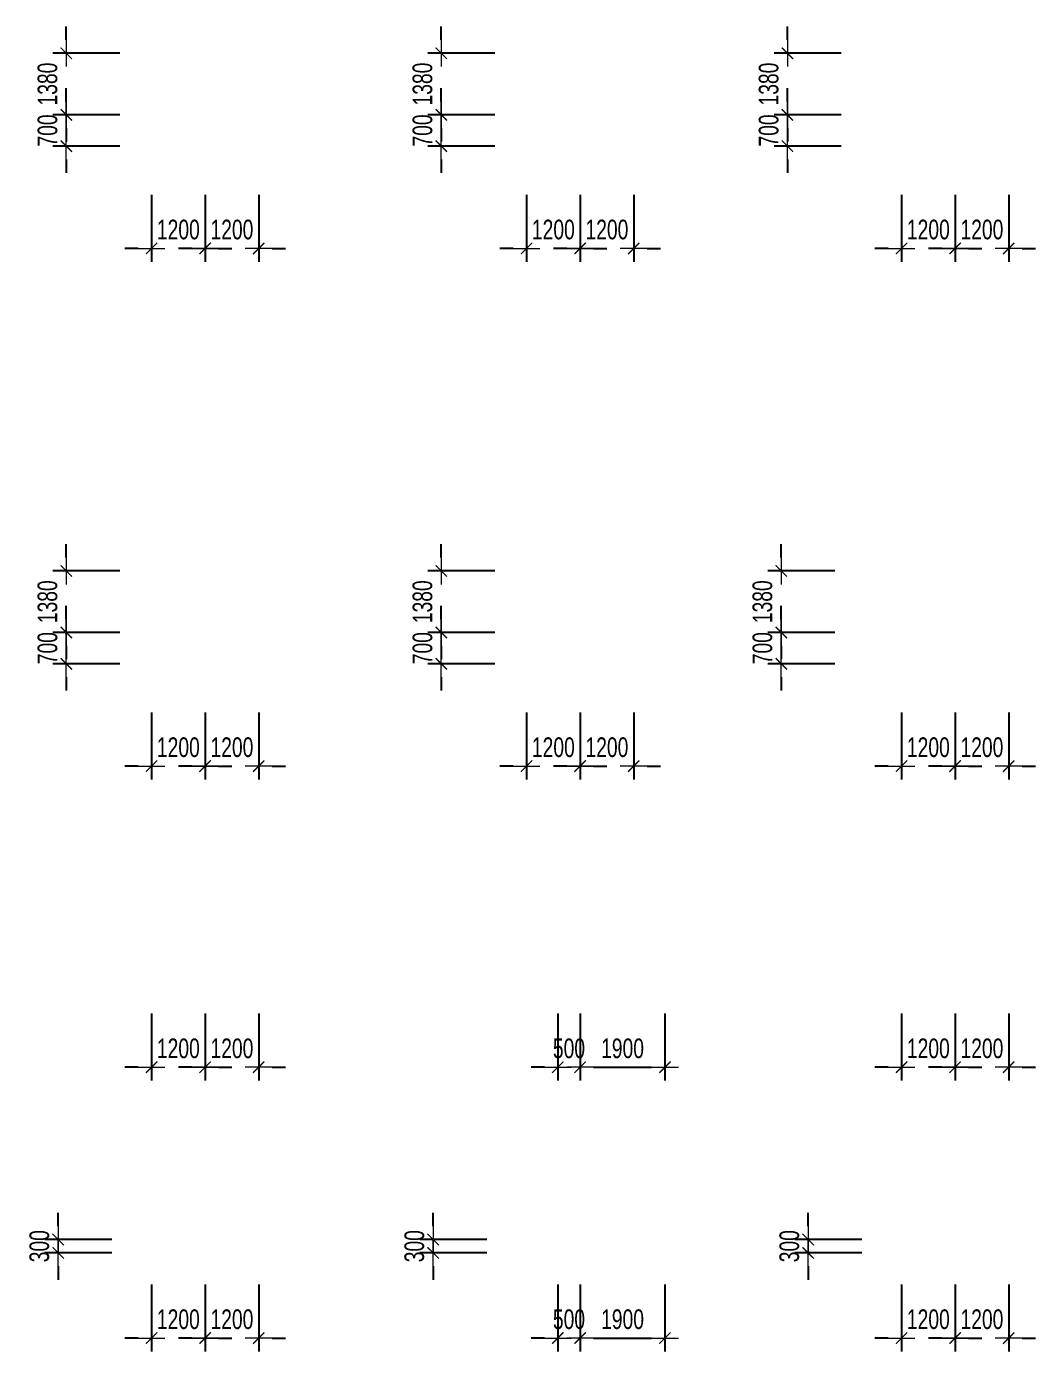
# Model space of a CAD drawing. Header units: millimetres. Extents: x -270655 to 676466, y -1281 to 105022.
# Drawn here: x 5199 to 27800, y 36091 to 65780 of the extents above; entities that cross this region are included whole.
import ezdxf

# ---------------------------------------------------------------- set-up
doc = ezdxf.new("R2010")
doc.units = ezdxf.units.MM
doc.layers.get('Defpoints').update_dxf_attribs({"color": 151, "lineweight": 9})
doc.layers.add('NDC_S_DIM', color=1, linetype='Continuous', lineweight=15)
doc.styles.add('NDC_DIM', font='', dxfattribs={"width": 0.75})
doc.styles.get('NDC_DIM').set_extended_font_data('Dotum')
doc.dimstyles.new('NDC_dim_200', dxfattribs={"dimscale": 200, "dimtxt": 2.2, "dimasz": 1.5, "dimexe": 1.5, "dimexo": 2.5, "dimgap": 1, "dimtad": 1, "dimdec": 0, "dimzin": 0, "dimdsep": 46, "dimtxsty": 'NDC_DIM', "dimblk": 'DIMMARK', "dimcen": 0.09, "dimdle": 1.2, "dimclrd": 1, "dimclre": 1, "dimclrt": 3, "dimadec": 0, "dimazin": 0, "dimtfac": 1, "dimtdec": 0, "dimtix": 1, "dimtofl": 0, "dimtmove": 0, "dimatfit": 3, "dimfxl": 6, "dimfxlon": 1, "dimtolj": 1, "dimtzin": 0, "dimarcsym": 0})

# ---------------------------------------------------------------- blocks, each defined once
blk = doc.blocks.new('DIMMARK')
at = {"layer": 'NDC_S_DIM', "color": 1}
blk.add_line((-1.5, 0), (1, 0), dxfattribs=at)
at = {"layer": 'NDC_S_DIM', "color": 2, "const_width": 0.1}
blk.add_lwpolyline([(-0.424, -0.424), (0.424, 0.424)], dxfattribs=at)
blk = doc.blocks.new('*D197')
at = {"layer": 'Defpoints', "color": 0, "transparency": 16777216}
for p in [(9200, 38600), (5908, 38300), (9200, 38300)]:
    blk.add_point(p, dxfattribs=at)
at = {"layer": 'NDC_S_DIM', "color": 1, "lineweight": -2, "transparency": 16777216}
for p, q in [((5908, 38900), (5908, 39200)), ((7108, 38600), (5608, 38600)), ((7108, 38300), (5608, 38300)), ((5908, 38000), (5908, 37700))]:
    blk.add_line(p, q, dxfattribs=at)
at = {"layer": 'NDC_S_DIM', "color": 1, "lineweight": -2, "transparency": 16777216, "xscale": 300, "yscale": 300, "zscale": 300}
for p, rotation in [((5908, 38600), 270), ((5908, 38300), 90)]:
    blk.add_blockref('DIMMARK', p, dxfattribs=dict(at, rotation=rotation))
at = {"layer": 'NDC_S_DIM', "color": 3, "transparency": 16777216, "insert": (5487, 38450), "char_height": 440, "attachment_point": 5, "rotation": 90, "style": 'NDC_DIM'}
blk.add_mtext('\\A1;300', dxfattribs=at)
blk = doc.blocks.new('*D198')
at = {"layer": 'Defpoints', "color": 0, "transparency": 16777216}
for p in [(17600, 38600), (14308, 38300), (17600, 38300)]:
    blk.add_point(p, dxfattribs=at)
at = {"layer": 'NDC_S_DIM', "color": 1, "lineweight": -2, "transparency": 16777216}
for p, q in [((14308, 38900), (14308, 39200)), ((15508, 38600), (14008, 38600)), ((15508, 38300), (14008, 38300)), ((14308, 38000), (14308, 37700))]:
    blk.add_line(p, q, dxfattribs=at)
at = {"layer": 'NDC_S_DIM', "color": 1, "lineweight": -2, "transparency": 16777216, "xscale": 300, "yscale": 300, "zscale": 300}
for p, rotation in [((14308, 38600), 270), ((14308, 38300), 90)]:
    blk.add_blockref('DIMMARK', p, dxfattribs=dict(at, rotation=rotation))
at = {"layer": 'NDC_S_DIM', "color": 3, "transparency": 16777216, "insert": (13887, 38450), "char_height": 440, "attachment_point": 5, "rotation": 90, "style": 'NDC_DIM'}
blk.add_mtext('\\A1;300', dxfattribs=at)
blk = doc.blocks.new('*D199')
at = {"layer": 'Defpoints', "color": 0, "transparency": 16777216}
for p in [(26000, 38600), (22708, 38300), (26000, 38300)]:
    blk.add_point(p, dxfattribs=at)
at = {"layer": 'NDC_S_DIM', "color": 1, "lineweight": -2, "transparency": 16777216}
for p, q in [((22708, 38900), (22708, 39200)), ((23908, 38600), (22408, 38600)), ((23908, 38300), (22408, 38300)), ((22708, 38000), (22708, 37700))]:
    blk.add_line(p, q, dxfattribs=at)
at = {"layer": 'NDC_S_DIM', "color": 1, "lineweight": -2, "transparency": 16777216, "xscale": 300, "yscale": 300, "zscale": 300}
for p, rotation in [((22708, 38600), 270), ((22708, 38300), 90)]:
    blk.add_blockref('DIMMARK', p, dxfattribs=dict(at, rotation=rotation))
at = {"layer": 'NDC_S_DIM', "color": 3, "transparency": 16777216, "insert": (22287, 38450), "char_height": 440, "attachment_point": 5, "rotation": 90, "style": 'NDC_DIM'}
blk.add_mtext('\\A1;300', dxfattribs=at)
blk = doc.blocks.new('*D350')
at = {"layer": 'Defpoints', "color": 0, "transparency": 16777216}
for p in [(6090, 63800), (8000, 63800), (8000, 63100)]:
    blk.add_point(p, dxfattribs=at)
at = {"layer": 'NDC_S_DIM', "color": 1, "lineweight": -2, "transparency": 16777216}
for p, q in [((6090, 64100), (6090, 64400)), ((7290, 63800), (5790, 63800)), ((7290, 63100), (5790, 63100)), ((6090, 62800), (6090, 62500))]:
    blk.add_line(p, q, dxfattribs=at)
at = {"layer": 'NDC_S_DIM', "color": 1, "lineweight": -2, "transparency": 16777216, "xscale": 300, "yscale": 300, "zscale": 300}
for p, rotation in [((6090, 63800), 270), ((6090, 63100), 90)]:
    blk.add_blockref('DIMMARK', p, dxfattribs=dict(at, rotation=rotation))
at = {"layer": 'NDC_S_DIM', "color": 3, "transparency": 16777216, "insert": (5670, 63450), "char_height": 440, "attachment_point": 5, "rotation": 90, "style": 'NDC_DIM'}
blk.add_mtext('\\A1;700', dxfattribs=at)
blk = doc.blocks.new('*D351')
at = {"layer": 'Defpoints', "color": 0, "transparency": 16777216}
for p in [(6090, 65180), (8000, 65180), (8000, 63800)]:
    blk.add_point(p, dxfattribs=at)
at = {"layer": 'NDC_S_DIM', "color": 1, "lineweight": -2, "transparency": 16777216}
for p, q in [((6090, 65480), (6090, 65780)), ((7290, 65180), (5790, 65180)), ((7290, 63800), (5790, 63800)), ((6090, 63500), (6090, 63200))]:
    blk.add_line(p, q, dxfattribs=at)
at = {"layer": 'NDC_S_DIM', "color": 1, "lineweight": -2, "transparency": 16777216, "xscale": 300, "yscale": 300, "zscale": 300}
for p, rotation in [((6090, 65180), 270), ((6090, 63800), 90)]:
    blk.add_blockref('DIMMARK', p, dxfattribs=dict(at, rotation=rotation))
at = {"layer": 'NDC_S_DIM', "color": 3, "transparency": 16777216, "insert": (5670, 64490), "char_height": 440, "attachment_point": 5, "rotation": 90, "style": 'NDC_DIM'}
blk.add_mtext('\\A1;1380', dxfattribs=at)
blk = doc.blocks.new('*D352')
at = {"layer": 'Defpoints', "color": 0, "transparency": 16777216}
for p in [(8000, 62700), (9200, 62700), (9200, 60807)]:
    blk.add_point(p, dxfattribs=at)
at = {"layer": 'NDC_S_DIM', "color": 1, "lineweight": -2, "transparency": 16777216}
for p, q in [((8000, 62007), (8000, 60507)), ((9200, 62007), (9200, 60507)), ((7700, 60807), (7400, 60807)), ((9500, 60807), (9800, 60807))]:
    blk.add_line(p, q, dxfattribs=at)
at = {"layer": 'NDC_S_DIM', "color": 1, "lineweight": -2, "transparency": 16777216, "xscale": 300, "yscale": 300, "zscale": 300}
blk.add_blockref('DIMMARK', (8000, 60807), dxfattribs=at)
at = {"layer": 'NDC_S_DIM', "color": 1, "lineweight": -2, "transparency": 16777216, "xscale": 300, "yscale": 300, "zscale": 300, "rotation": 180}
blk.add_blockref('DIMMARK', (9200, 60807), dxfattribs=at)
at = {"layer": 'NDC_S_DIM', "color": 3, "transparency": 16777216, "insert": (8600, 61228), "char_height": 440, "attachment_point": 5, "style": 'NDC_DIM'}
blk.add_mtext('\\A1;1200', dxfattribs=at)
blk = doc.blocks.new('*D353')
at = {"layer": 'Defpoints', "color": 0, "transparency": 16777216}
for p in [(9200, 62700), (10400, 62700), (10400, 60807)]:
    blk.add_point(p, dxfattribs=at)
at = {"layer": 'NDC_S_DIM', "color": 1, "lineweight": -2, "transparency": 16777216}
for p, q in [((9200, 62007), (9200, 60507)), ((10400, 62007), (10400, 60507)), ((8900, 60807), (8600, 60807)), ((10700, 60807), (11000, 60807))]:
    blk.add_line(p, q, dxfattribs=at)
at = {"layer": 'NDC_S_DIM', "color": 1, "lineweight": -2, "transparency": 16777216, "xscale": 300, "yscale": 300, "zscale": 300}
blk.add_blockref('DIMMARK', (9200, 60807), dxfattribs=at)
at = {"layer": 'NDC_S_DIM', "color": 1, "lineweight": -2, "transparency": 16777216, "xscale": 300, "yscale": 300, "zscale": 300, "rotation": 180}
blk.add_blockref('DIMMARK', (10400, 60807), dxfattribs=at)
at = {"layer": 'NDC_S_DIM', "color": 3, "transparency": 16777216, "insert": (9800, 61228), "char_height": 440, "attachment_point": 5, "style": 'NDC_DIM'}
blk.add_mtext('\\A1;1200', dxfattribs=at)
blk = doc.blocks.new('*D354')
at = {"layer": 'Defpoints', "color": 0, "transparency": 16777216}
for p in [(14490, 63800), (16400, 63800), (16400, 63100)]:
    blk.add_point(p, dxfattribs=at)
at = {"layer": 'NDC_S_DIM', "color": 1, "lineweight": -2, "transparency": 16777216}
for p, q in [((14490, 64100), (14490, 64400)), ((15690, 63800), (14190, 63800)), ((15690, 63100), (14190, 63100)), ((14490, 62800), (14490, 62500))]:
    blk.add_line(p, q, dxfattribs=at)
at = {"layer": 'NDC_S_DIM', "color": 1, "lineweight": -2, "transparency": 16777216, "xscale": 300, "yscale": 300, "zscale": 300}
for p, rotation in [((14490, 63800), 270), ((14490, 63100), 90)]:
    blk.add_blockref('DIMMARK', p, dxfattribs=dict(at, rotation=rotation))
at = {"layer": 'NDC_S_DIM', "color": 3, "transparency": 16777216, "insert": (14070, 63450), "char_height": 440, "attachment_point": 5, "rotation": 90, "style": 'NDC_DIM'}
blk.add_mtext('\\A1;700', dxfattribs=at)
blk = doc.blocks.new('*D355')
at = {"layer": 'Defpoints', "color": 0, "transparency": 16777216}
for p in [(14490, 65180), (16400, 65180), (16400, 63800)]:
    blk.add_point(p, dxfattribs=at)
at = {"layer": 'NDC_S_DIM', "color": 1, "lineweight": -2, "transparency": 16777216}
for p, q in [((14490, 65480), (14490, 65780)), ((15690, 65180), (14190, 65180)), ((15690, 63800), (14190, 63800)), ((14490, 63500), (14490, 63200))]:
    blk.add_line(p, q, dxfattribs=at)
at = {"layer": 'NDC_S_DIM', "color": 1, "lineweight": -2, "transparency": 16777216, "xscale": 300, "yscale": 300, "zscale": 300}
for p, rotation in [((14490, 65180), 270), ((14490, 63800), 90)]:
    blk.add_blockref('DIMMARK', p, dxfattribs=dict(at, rotation=rotation))
at = {"layer": 'NDC_S_DIM', "color": 3, "transparency": 16777216, "insert": (14070, 64490), "char_height": 440, "attachment_point": 5, "rotation": 90, "style": 'NDC_DIM'}
blk.add_mtext('\\A1;1380', dxfattribs=at)
blk = doc.blocks.new('*D356')
at = {"layer": 'Defpoints', "color": 0, "transparency": 16777216}
for p in [(16400, 62700), (17600, 62700), (17600, 60807)]:
    blk.add_point(p, dxfattribs=at)
at = {"layer": 'NDC_S_DIM', "color": 1, "lineweight": -2, "transparency": 16777216}
for p, q in [((16400, 62007), (16400, 60507)), ((17600, 62007), (17600, 60507)), ((16100, 60807), (15800, 60807)), ((17900, 60807), (18200, 60807))]:
    blk.add_line(p, q, dxfattribs=at)
at = {"layer": 'NDC_S_DIM', "color": 1, "lineweight": -2, "transparency": 16777216, "xscale": 300, "yscale": 300, "zscale": 300}
blk.add_blockref('DIMMARK', (16400, 60807), dxfattribs=at)
at = {"layer": 'NDC_S_DIM', "color": 1, "lineweight": -2, "transparency": 16777216, "xscale": 300, "yscale": 300, "zscale": 300, "rotation": 180}
blk.add_blockref('DIMMARK', (17600, 60807), dxfattribs=at)
at = {"layer": 'NDC_S_DIM', "color": 3, "transparency": 16777216, "insert": (17000, 61228), "char_height": 440, "attachment_point": 5, "style": 'NDC_DIM'}
blk.add_mtext('\\A1;1200', dxfattribs=at)
blk = doc.blocks.new('*D357')
at = {"layer": 'Defpoints', "color": 0, "transparency": 16777216}
for p in [(17600, 62700), (18800, 62700), (18800, 60807)]:
    blk.add_point(p, dxfattribs=at)
at = {"layer": 'NDC_S_DIM', "color": 1, "lineweight": -2, "transparency": 16777216}
for p, q in [((17600, 62007), (17600, 60507)), ((18800, 62007), (18800, 60507)), ((17300, 60807), (17000, 60807)), ((19100, 60807), (19400, 60807))]:
    blk.add_line(p, q, dxfattribs=at)
at = {"layer": 'NDC_S_DIM', "color": 1, "lineweight": -2, "transparency": 16777216, "xscale": 300, "yscale": 300, "zscale": 300}
blk.add_blockref('DIMMARK', (17600, 60807), dxfattribs=at)
at = {"layer": 'NDC_S_DIM', "color": 1, "lineweight": -2, "transparency": 16777216, "xscale": 300, "yscale": 300, "zscale": 300, "rotation": 180}
blk.add_blockref('DIMMARK', (18800, 60807), dxfattribs=at)
at = {"layer": 'NDC_S_DIM', "color": 3, "transparency": 16777216, "insert": (18200, 61228), "char_height": 440, "attachment_point": 5, "style": 'NDC_DIM'}
blk.add_mtext('\\A1;1200', dxfattribs=at)
blk = doc.blocks.new('*D358')
at = {"layer": 'Defpoints', "color": 0, "transparency": 16777216}
for p in [(24800, 62700), (26000, 62700), (26000, 60807)]:
    blk.add_point(p, dxfattribs=at)
at = {"layer": 'NDC_S_DIM', "color": 1, "lineweight": -2, "transparency": 16777216}
for p, q in [((24800, 62007), (24800, 60507)), ((26000, 62007), (26000, 60507)), ((24500, 60807), (24200, 60807)), ((26300, 60807), (26600, 60807))]:
    blk.add_line(p, q, dxfattribs=at)
at = {"layer": 'NDC_S_DIM', "color": 1, "lineweight": -2, "transparency": 16777216, "xscale": 300, "yscale": 300, "zscale": 300}
blk.add_blockref('DIMMARK', (24800, 60807), dxfattribs=at)
at = {"layer": 'NDC_S_DIM', "color": 1, "lineweight": -2, "transparency": 16777216, "xscale": 300, "yscale": 300, "zscale": 300, "rotation": 180}
blk.add_blockref('DIMMARK', (26000, 60807), dxfattribs=at)
at = {"layer": 'NDC_S_DIM', "color": 3, "transparency": 16777216, "insert": (25400, 61228), "char_height": 440, "attachment_point": 5, "style": 'NDC_DIM'}
blk.add_mtext('\\A1;1200', dxfattribs=at)
blk = doc.blocks.new('*D359')
at = {"layer": 'Defpoints', "color": 0, "transparency": 16777216}
for p in [(26000, 62700), (27200, 62700), (27200, 60807)]:
    blk.add_point(p, dxfattribs=at)
at = {"layer": 'NDC_S_DIM', "color": 1, "lineweight": -2, "transparency": 16777216}
for p, q in [((26000, 62007), (26000, 60507)), ((27200, 62007), (27200, 60507)), ((25700, 60807), (25400, 60807)), ((27500, 60807), (27800, 60807))]:
    blk.add_line(p, q, dxfattribs=at)
at = {"layer": 'NDC_S_DIM', "color": 1, "lineweight": -2, "transparency": 16777216, "xscale": 300, "yscale": 300, "zscale": 300}
blk.add_blockref('DIMMARK', (26000, 60807), dxfattribs=at)
at = {"layer": 'NDC_S_DIM', "color": 1, "lineweight": -2, "transparency": 16777216, "xscale": 300, "yscale": 300, "zscale": 300, "rotation": 180}
blk.add_blockref('DIMMARK', (27200, 60807), dxfattribs=at)
at = {"layer": 'NDC_S_DIM', "color": 3, "transparency": 16777216, "insert": (26600, 61228), "char_height": 440, "attachment_point": 5, "style": 'NDC_DIM'}
blk.add_mtext('\\A1;1200', dxfattribs=at)
blk = doc.blocks.new('*D364')
at = {"layer": 'Defpoints', "color": 0, "transparency": 16777216}
for p in [(6090, 52200), (8000, 52200), (8000, 51500)]:
    blk.add_point(p, dxfattribs=at)
at = {"layer": 'NDC_S_DIM', "color": 1, "lineweight": -2, "transparency": 16777216}
for p, q in [((6090, 52500), (6090, 52800)), ((7290, 52200), (5790, 52200)), ((7290, 51500), (5790, 51500)), ((6090, 51200), (6090, 50900))]:
    blk.add_line(p, q, dxfattribs=at)
at = {"layer": 'NDC_S_DIM', "color": 1, "lineweight": -2, "transparency": 16777216, "xscale": 300, "yscale": 300, "zscale": 300}
for p, rotation in [((6090, 52200), 270), ((6090, 51500), 90)]:
    blk.add_blockref('DIMMARK', p, dxfattribs=dict(at, rotation=rotation))
at = {"layer": 'NDC_S_DIM', "color": 3, "transparency": 16777216, "insert": (5670, 51850), "char_height": 440, "attachment_point": 5, "rotation": 90, "style": 'NDC_DIM'}
blk.add_mtext('\\A1;700', dxfattribs=at)
blk = doc.blocks.new('*D365')
at = {"layer": 'Defpoints', "color": 0, "transparency": 16777216}
for p in [(6090, 53580), (8000, 53580), (8000, 52200)]:
    blk.add_point(p, dxfattribs=at)
at = {"layer": 'NDC_S_DIM', "color": 1, "lineweight": -2, "transparency": 16777216}
for p, q in [((6090, 53880), (6090, 54180)), ((7290, 53580), (5790, 53580)), ((7290, 52200), (5790, 52200)), ((6090, 51900), (6090, 51600))]:
    blk.add_line(p, q, dxfattribs=at)
at = {"layer": 'NDC_S_DIM', "color": 1, "lineweight": -2, "transparency": 16777216, "xscale": 300, "yscale": 300, "zscale": 300}
for p, rotation in [((6090, 53580), 270), ((6090, 52200), 90)]:
    blk.add_blockref('DIMMARK', p, dxfattribs=dict(at, rotation=rotation))
at = {"layer": 'NDC_S_DIM', "color": 3, "transparency": 16777216, "insert": (5670, 52890), "char_height": 440, "attachment_point": 5, "rotation": 90, "style": 'NDC_DIM'}
blk.add_mtext('\\A1;1380', dxfattribs=at)
blk = doc.blocks.new('*D366')
at = {"layer": 'Defpoints', "color": 0, "transparency": 16777216}
for p in [(8000, 51100), (9200, 51100), (9200, 49207)]:
    blk.add_point(p, dxfattribs=at)
at = {"layer": 'NDC_S_DIM', "color": 1, "lineweight": -2, "transparency": 16777216}
for p, q in [((8000, 50407), (8000, 48907)), ((9200, 50407), (9200, 48907)), ((7700, 49207), (7400, 49207)), ((9500, 49207), (9800, 49207))]:
    blk.add_line(p, q, dxfattribs=at)
at = {"layer": 'NDC_S_DIM', "color": 1, "lineweight": -2, "transparency": 16777216, "xscale": 300, "yscale": 300, "zscale": 300}
blk.add_blockref('DIMMARK', (8000, 49207), dxfattribs=at)
at = {"layer": 'NDC_S_DIM', "color": 1, "lineweight": -2, "transparency": 16777216, "xscale": 300, "yscale": 300, "zscale": 300, "rotation": 180}
blk.add_blockref('DIMMARK', (9200, 49207), dxfattribs=at)
at = {"layer": 'NDC_S_DIM', "color": 3, "transparency": 16777216, "insert": (8600, 49628), "char_height": 440, "attachment_point": 5, "style": 'NDC_DIM'}
blk.add_mtext('\\A1;1200', dxfattribs=at)
blk = doc.blocks.new('*D367')
at = {"layer": 'Defpoints', "color": 0, "transparency": 16777216}
for p in [(9200, 51100), (10400, 51100), (10400, 49207)]:
    blk.add_point(p, dxfattribs=at)
at = {"layer": 'NDC_S_DIM', "color": 1, "lineweight": -2, "transparency": 16777216}
for p, q in [((9200, 50407), (9200, 48907)), ((10400, 50407), (10400, 48907)), ((8900, 49207), (8600, 49207)), ((10700, 49207), (11000, 49207))]:
    blk.add_line(p, q, dxfattribs=at)
at = {"layer": 'NDC_S_DIM', "color": 1, "lineweight": -2, "transparency": 16777216, "xscale": 300, "yscale": 300, "zscale": 300}
blk.add_blockref('DIMMARK', (9200, 49207), dxfattribs=at)
at = {"layer": 'NDC_S_DIM', "color": 1, "lineweight": -2, "transparency": 16777216, "xscale": 300, "yscale": 300, "zscale": 300, "rotation": 180}
blk.add_blockref('DIMMARK', (10400, 49207), dxfattribs=at)
at = {"layer": 'NDC_S_DIM', "color": 3, "transparency": 16777216, "insert": (9800, 49628), "char_height": 440, "attachment_point": 5, "style": 'NDC_DIM'}
blk.add_mtext('\\A1;1200', dxfattribs=at)
blk = doc.blocks.new('*D360')
at = {"layer": 'Defpoints', "color": 0, "transparency": 16777216}
for p in [(14490, 52200), (16400, 52200), (16400, 51500)]:
    blk.add_point(p, dxfattribs=at)
at = {"layer": 'NDC_S_DIM', "color": 1, "lineweight": -2, "transparency": 16777216}
for p, q in [((14490, 52500), (14490, 52800)), ((15690, 52200), (14190, 52200)), ((15690, 51500), (14190, 51500)), ((14490, 51200), (14490, 50900))]:
    blk.add_line(p, q, dxfattribs=at)
at = {"layer": 'NDC_S_DIM', "color": 1, "lineweight": -2, "transparency": 16777216, "xscale": 300, "yscale": 300, "zscale": 300}
for p, rotation in [((14490, 52200), 270), ((14490, 51500), 90)]:
    blk.add_blockref('DIMMARK', p, dxfattribs=dict(at, rotation=rotation))
at = {"layer": 'NDC_S_DIM', "color": 3, "transparency": 16777216, "insert": (14070, 51850), "char_height": 440, "attachment_point": 5, "rotation": 90, "style": 'NDC_DIM'}
blk.add_mtext('\\A1;700', dxfattribs=at)
blk = doc.blocks.new('*D361')
at = {"layer": 'Defpoints', "color": 0, "transparency": 16777216}
for p in [(14490, 53580), (16400, 53580), (16400, 52200)]:
    blk.add_point(p, dxfattribs=at)
at = {"layer": 'NDC_S_DIM', "color": 1, "lineweight": -2, "transparency": 16777216}
for p, q in [((14490, 53880), (14490, 54180)), ((15690, 53580), (14190, 53580)), ((15690, 52200), (14190, 52200)), ((14490, 51900), (14490, 51600))]:
    blk.add_line(p, q, dxfattribs=at)
at = {"layer": 'NDC_S_DIM', "color": 1, "lineweight": -2, "transparency": 16777216, "xscale": 300, "yscale": 300, "zscale": 300}
for p, rotation in [((14490, 53580), 270), ((14490, 52200), 90)]:
    blk.add_blockref('DIMMARK', p, dxfattribs=dict(at, rotation=rotation))
at = {"layer": 'NDC_S_DIM', "color": 3, "transparency": 16777216, "insert": (14070, 52890), "char_height": 440, "attachment_point": 5, "rotation": 90, "style": 'NDC_DIM'}
blk.add_mtext('\\A1;1380', dxfattribs=at)
blk = doc.blocks.new('*D362')
at = {"layer": 'Defpoints', "color": 0, "transparency": 16777216}
for p in [(16400, 51100), (17600, 51100), (17600, 49207)]:
    blk.add_point(p, dxfattribs=at)
at = {"layer": 'NDC_S_DIM', "color": 1, "lineweight": -2, "transparency": 16777216}
for p, q in [((16400, 50407), (16400, 48907)), ((17600, 50407), (17600, 48907)), ((16100, 49207), (15800, 49207)), ((17900, 49207), (18200, 49207))]:
    blk.add_line(p, q, dxfattribs=at)
at = {"layer": 'NDC_S_DIM', "color": 1, "lineweight": -2, "transparency": 16777216, "xscale": 300, "yscale": 300, "zscale": 300}
blk.add_blockref('DIMMARK', (16400, 49207), dxfattribs=at)
at = {"layer": 'NDC_S_DIM', "color": 1, "lineweight": -2, "transparency": 16777216, "xscale": 300, "yscale": 300, "zscale": 300, "rotation": 180}
blk.add_blockref('DIMMARK', (17600, 49207), dxfattribs=at)
at = {"layer": 'NDC_S_DIM', "color": 3, "transparency": 16777216, "insert": (17000, 49628), "char_height": 440, "attachment_point": 5, "style": 'NDC_DIM'}
blk.add_mtext('\\A1;1200', dxfattribs=at)
blk = doc.blocks.new('*D363')
at = {"layer": 'Defpoints', "color": 0, "transparency": 16777216}
for p in [(17600, 51100), (18800, 51100), (18800, 49207)]:
    blk.add_point(p, dxfattribs=at)
at = {"layer": 'NDC_S_DIM', "color": 1, "lineweight": -2, "transparency": 16777216}
for p, q in [((17600, 50407), (17600, 48907)), ((18800, 50407), (18800, 48907)), ((17300, 49207), (17000, 49207)), ((19100, 49207), (19400, 49207))]:
    blk.add_line(p, q, dxfattribs=at)
at = {"layer": 'NDC_S_DIM', "color": 1, "lineweight": -2, "transparency": 16777216, "xscale": 300, "yscale": 300, "zscale": 300}
blk.add_blockref('DIMMARK', (17600, 49207), dxfattribs=at)
at = {"layer": 'NDC_S_DIM', "color": 1, "lineweight": -2, "transparency": 16777216, "xscale": 300, "yscale": 300, "zscale": 300, "rotation": 180}
blk.add_blockref('DIMMARK', (18800, 49207), dxfattribs=at)
at = {"layer": 'NDC_S_DIM', "color": 3, "transparency": 16777216, "insert": (18200, 49628), "char_height": 440, "attachment_point": 5, "style": 'NDC_DIM'}
blk.add_mtext('\\A1;1200', dxfattribs=at)
blk = doc.blocks.new('*D368')
at = {"layer": 'Defpoints', "color": 0, "transparency": 16777216}
for p in [(24800, 51100), (26000, 51100), (26000, 49207)]:
    blk.add_point(p, dxfattribs=at)
at = {"layer": 'NDC_S_DIM', "color": 1, "lineweight": -2, "transparency": 16777216}
for p, q in [((24800, 50407), (24800, 48907)), ((26000, 50407), (26000, 48907)), ((24500, 49207), (24200, 49207)), ((26300, 49207), (26600, 49207))]:
    blk.add_line(p, q, dxfattribs=at)
at = {"layer": 'NDC_S_DIM', "color": 1, "lineweight": -2, "transparency": 16777216, "xscale": 300, "yscale": 300, "zscale": 300}
blk.add_blockref('DIMMARK', (24800, 49207), dxfattribs=at)
at = {"layer": 'NDC_S_DIM', "color": 1, "lineweight": -2, "transparency": 16777216, "xscale": 300, "yscale": 300, "zscale": 300, "rotation": 180}
blk.add_blockref('DIMMARK', (26000, 49207), dxfattribs=at)
at = {"layer": 'NDC_S_DIM', "color": 3, "transparency": 16777216, "insert": (25400, 49628), "char_height": 440, "attachment_point": 5, "style": 'NDC_DIM'}
blk.add_mtext('\\A1;1200', dxfattribs=at)
blk = doc.blocks.new('*D369')
at = {"layer": 'Defpoints', "color": 0, "transparency": 16777216}
for p in [(26000, 51100), (27200, 51100), (27200, 49207)]:
    blk.add_point(p, dxfattribs=at)
at = {"layer": 'NDC_S_DIM', "color": 1, "lineweight": -2, "transparency": 16777216}
for p, q in [((26000, 50407), (26000, 48907)), ((27200, 50407), (27200, 48907)), ((25700, 49207), (25400, 49207)), ((27500, 49207), (27800, 49207))]:
    blk.add_line(p, q, dxfattribs=at)
at = {"layer": 'NDC_S_DIM', "color": 1, "lineweight": -2, "transparency": 16777216, "xscale": 300, "yscale": 300, "zscale": 300}
blk.add_blockref('DIMMARK', (26000, 49207), dxfattribs=at)
at = {"layer": 'NDC_S_DIM', "color": 1, "lineweight": -2, "transparency": 16777216, "xscale": 300, "yscale": 300, "zscale": 300, "rotation": 180}
blk.add_blockref('DIMMARK', (27200, 49207), dxfattribs=at)
at = {"layer": 'NDC_S_DIM', "color": 3, "transparency": 16777216, "insert": (26600, 49628), "char_height": 440, "attachment_point": 5, "style": 'NDC_DIM'}
blk.add_mtext('\\A1;1200', dxfattribs=at)
blk = doc.blocks.new('*D370')
at = {"layer": 'Defpoints', "color": 0, "transparency": 16777216}
for p in [(17100, 44353), (17600, 44353), (17600, 42461)]:
    blk.add_point(p, dxfattribs=at)
at = {"layer": 'NDC_S_DIM', "color": 1, "lineweight": -2, "transparency": 16777216}
for p, q in [((17100, 43661), (17100, 42161)), ((17600, 43661), (17600, 42161)), ((16800, 42461), (16500, 42461)), ((17900, 42461), (18200, 42461))]:
    blk.add_line(p, q, dxfattribs=at)
at = {"layer": 'NDC_S_DIM', "color": 1, "lineweight": -2, "transparency": 16777216, "xscale": 300, "yscale": 300, "zscale": 300}
blk.add_blockref('DIMMARK', (17100, 42461), dxfattribs=at)
at = {"layer": 'NDC_S_DIM', "color": 1, "lineweight": -2, "transparency": 16777216, "xscale": 300, "yscale": 300, "zscale": 300, "rotation": 180}
blk.add_blockref('DIMMARK', (17600, 42461), dxfattribs=at)
at = {"layer": 'NDC_S_DIM', "color": 3, "transparency": 16777216, "insert": (17350, 42881), "char_height": 440, "attachment_point": 5, "style": 'NDC_DIM'}
blk.add_mtext('\\A1;500', dxfattribs=at)
blk = doc.blocks.new('*D371')
at = {"layer": 'Defpoints', "color": 0, "transparency": 16777216}
for p in [(17600, 44353), (19500, 44353), (19500, 42461)]:
    blk.add_point(p, dxfattribs=at)
at = {"layer": 'NDC_S_DIM', "color": 1, "lineweight": -2, "transparency": 16777216}
for p, q in [((17600, 43661), (17600, 42161)), ((19500, 43661), (19500, 42161)), ((17900, 42461), (19200, 42461))]:
    blk.add_line(p, q, dxfattribs=at)
at = {"layer": 'NDC_S_DIM', "color": 1, "lineweight": -2, "transparency": 16777216, "xscale": 300, "yscale": 300, "zscale": 300, "rotation": 180}
blk.add_blockref('DIMMARK', (17600, 42461), dxfattribs=at)
at = {"layer": 'NDC_S_DIM', "color": 1, "lineweight": -2, "transparency": 16777216, "xscale": 300, "yscale": 300, "zscale": 300}
blk.add_blockref('DIMMARK', (19500, 42461), dxfattribs=at)
at = {"layer": 'NDC_S_DIM', "color": 3, "transparency": 16777216, "insert": (18550, 42881), "char_height": 440, "attachment_point": 5, "style": 'NDC_DIM'}
blk.add_mtext('\\A1;1900', dxfattribs=at)
blk = doc.blocks.new('*D372')
at = {"layer": 'Defpoints', "color": 0, "transparency": 16777216}
for p in [(24800, 44353), (26000, 44353), (26000, 42461)]:
    blk.add_point(p, dxfattribs=at)
at = {"layer": 'NDC_S_DIM', "color": 1, "lineweight": -2, "transparency": 16777216}
for p, q in [((24800, 43661), (24800, 42161)), ((26000, 43661), (26000, 42161)), ((24500, 42461), (24200, 42461)), ((26300, 42461), (26600, 42461))]:
    blk.add_line(p, q, dxfattribs=at)
at = {"layer": 'NDC_S_DIM', "color": 1, "lineweight": -2, "transparency": 16777216, "xscale": 300, "yscale": 300, "zscale": 300}
blk.add_blockref('DIMMARK', (24800, 42461), dxfattribs=at)
at = {"layer": 'NDC_S_DIM', "color": 1, "lineweight": -2, "transparency": 16777216, "xscale": 300, "yscale": 300, "zscale": 300, "rotation": 180}
blk.add_blockref('DIMMARK', (26000, 42461), dxfattribs=at)
at = {"layer": 'NDC_S_DIM', "color": 3, "transparency": 16777216, "insert": (25400, 42881), "char_height": 440, "attachment_point": 5, "style": 'NDC_DIM'}
blk.add_mtext('\\A1;1200', dxfattribs=at)
blk = doc.blocks.new('*D373')
at = {"layer": 'Defpoints', "color": 0, "transparency": 16777216}
for p in [(26000, 44353), (27200, 44353), (27200, 42461)]:
    blk.add_point(p, dxfattribs=at)
at = {"layer": 'NDC_S_DIM', "color": 1, "lineweight": -2, "transparency": 16777216}
for p, q in [((26000, 43661), (26000, 42161)), ((27200, 43661), (27200, 42161)), ((25700, 42461), (25400, 42461)), ((27500, 42461), (27800, 42461))]:
    blk.add_line(p, q, dxfattribs=at)
at = {"layer": 'NDC_S_DIM', "color": 1, "lineweight": -2, "transparency": 16777216, "xscale": 300, "yscale": 300, "zscale": 300}
blk.add_blockref('DIMMARK', (26000, 42461), dxfattribs=at)
at = {"layer": 'NDC_S_DIM', "color": 1, "lineweight": -2, "transparency": 16777216, "xscale": 300, "yscale": 300, "zscale": 300, "rotation": 180}
blk.add_blockref('DIMMARK', (27200, 42461), dxfattribs=at)
at = {"layer": 'NDC_S_DIM', "color": 3, "transparency": 16777216, "insert": (26600, 42881), "char_height": 440, "attachment_point": 5, "style": 'NDC_DIM'}
blk.add_mtext('\\A1;1200', dxfattribs=at)
blk = doc.blocks.new('*D374')
at = {"layer": 'Defpoints', "color": 0, "transparency": 16777216}
for p in [(8000, 44353), (9200, 44353), (9200, 42461)]:
    blk.add_point(p, dxfattribs=at)
at = {"layer": 'NDC_S_DIM', "color": 1, "lineweight": -2, "transparency": 16777216}
for p, q in [((8000, 43661), (8000, 42161)), ((9200, 43661), (9200, 42161)), ((7700, 42461), (7400, 42461)), ((9500, 42461), (9800, 42461))]:
    blk.add_line(p, q, dxfattribs=at)
at = {"layer": 'NDC_S_DIM', "color": 1, "lineweight": -2, "transparency": 16777216, "xscale": 300, "yscale": 300, "zscale": 300}
blk.add_blockref('DIMMARK', (8000, 42461), dxfattribs=at)
at = {"layer": 'NDC_S_DIM', "color": 1, "lineweight": -2, "transparency": 16777216, "xscale": 300, "yscale": 300, "zscale": 300, "rotation": 180}
blk.add_blockref('DIMMARK', (9200, 42461), dxfattribs=at)
at = {"layer": 'NDC_S_DIM', "color": 3, "transparency": 16777216, "insert": (8600, 42881), "char_height": 440, "attachment_point": 5, "style": 'NDC_DIM'}
blk.add_mtext('\\A1;1200', dxfattribs=at)
blk = doc.blocks.new('*D375')
at = {"layer": 'Defpoints', "color": 0, "transparency": 16777216}
for p in [(9200, 44353), (10400, 44353), (10400, 42461)]:
    blk.add_point(p, dxfattribs=at)
at = {"layer": 'NDC_S_DIM', "color": 1, "lineweight": -2, "transparency": 16777216}
for p, q in [((9200, 43661), (9200, 42161)), ((10400, 43661), (10400, 42161)), ((8900, 42461), (8600, 42461)), ((10700, 42461), (11000, 42461))]:
    blk.add_line(p, q, dxfattribs=at)
at = {"layer": 'NDC_S_DIM', "color": 1, "lineweight": -2, "transparency": 16777216, "xscale": 300, "yscale": 300, "zscale": 300}
blk.add_blockref('DIMMARK', (9200, 42461), dxfattribs=at)
at = {"layer": 'NDC_S_DIM', "color": 1, "lineweight": -2, "transparency": 16777216, "xscale": 300, "yscale": 300, "zscale": 300, "rotation": 180}
blk.add_blockref('DIMMARK', (10400, 42461), dxfattribs=at)
at = {"layer": 'NDC_S_DIM', "color": 3, "transparency": 16777216, "insert": (9800, 42881), "char_height": 440, "attachment_point": 5, "style": 'NDC_DIM'}
blk.add_mtext('\\A1;1200', dxfattribs=at)
blk = doc.blocks.new('*D376')
at = {"layer": 'Defpoints', "color": 0, "transparency": 16777216}
for p in [(8000, 38283), (9200, 38283), (9200, 36391)]:
    blk.add_point(p, dxfattribs=at)
at = {"layer": 'NDC_S_DIM', "color": 1, "lineweight": -2, "transparency": 16777216}
for p, q in [((8000, 37591), (8000, 36091)), ((9200, 37591), (9200, 36091)), ((7700, 36391), (7400, 36391)), ((9500, 36391), (9800, 36391))]:
    blk.add_line(p, q, dxfattribs=at)
at = {"layer": 'NDC_S_DIM', "color": 1, "lineweight": -2, "transparency": 16777216, "xscale": 300, "yscale": 300, "zscale": 300}
blk.add_blockref('DIMMARK', (8000, 36391), dxfattribs=at)
at = {"layer": 'NDC_S_DIM', "color": 1, "lineweight": -2, "transparency": 16777216, "xscale": 300, "yscale": 300, "zscale": 300, "rotation": 180}
blk.add_blockref('DIMMARK', (9200, 36391), dxfattribs=at)
at = {"layer": 'NDC_S_DIM', "color": 3, "transparency": 16777216, "insert": (8600, 36811), "char_height": 440, "attachment_point": 5, "style": 'NDC_DIM'}
blk.add_mtext('\\A1;1200', dxfattribs=at)
blk = doc.blocks.new('*D377')
at = {"layer": 'Defpoints', "color": 0, "transparency": 16777216}
for p in [(9200, 38283), (10400, 38283), (10400, 36391)]:
    blk.add_point(p, dxfattribs=at)
at = {"layer": 'NDC_S_DIM', "color": 1, "lineweight": -2, "transparency": 16777216}
for p, q in [((9200, 37591), (9200, 36091)), ((10400, 37591), (10400, 36091)), ((8900, 36391), (8600, 36391)), ((10700, 36391), (11000, 36391))]:
    blk.add_line(p, q, dxfattribs=at)
at = {"layer": 'NDC_S_DIM', "color": 1, "lineweight": -2, "transparency": 16777216, "xscale": 300, "yscale": 300, "zscale": 300}
blk.add_blockref('DIMMARK', (9200, 36391), dxfattribs=at)
at = {"layer": 'NDC_S_DIM', "color": 1, "lineweight": -2, "transparency": 16777216, "xscale": 300, "yscale": 300, "zscale": 300, "rotation": 180}
blk.add_blockref('DIMMARK', (10400, 36391), dxfattribs=at)
at = {"layer": 'NDC_S_DIM', "color": 3, "transparency": 16777216, "insert": (9800, 36811), "char_height": 440, "attachment_point": 5, "style": 'NDC_DIM'}
blk.add_mtext('\\A1;1200', dxfattribs=at)
blk = doc.blocks.new('*D378')
at = {"layer": 'Defpoints', "color": 0, "transparency": 16777216}
for p in [(17100, 38300), (17600, 38283), (17600, 36391)]:
    blk.add_point(p, dxfattribs=at)
at = {"layer": 'NDC_S_DIM', "color": 1, "lineweight": -2, "transparency": 16777216}
for p, q in [((17100, 37591), (17100, 36091)), ((17600, 37591), (17600, 36091)), ((16800, 36391), (16500, 36391)), ((17900, 36391), (18200, 36391))]:
    blk.add_line(p, q, dxfattribs=at)
at = {"layer": 'NDC_S_DIM', "color": 1, "lineweight": -2, "transparency": 16777216, "xscale": 300, "yscale": 300, "zscale": 300}
blk.add_blockref('DIMMARK', (17100, 36391), dxfattribs=at)
at = {"layer": 'NDC_S_DIM', "color": 1, "lineweight": -2, "transparency": 16777216, "xscale": 300, "yscale": 300, "zscale": 300, "rotation": 180}
blk.add_blockref('DIMMARK', (17600, 36391), dxfattribs=at)
at = {"layer": 'NDC_S_DIM', "color": 3, "transparency": 16777216, "insert": (17350, 36811), "char_height": 440, "attachment_point": 5, "style": 'NDC_DIM'}
blk.add_mtext('\\A1;500', dxfattribs=at)
blk = doc.blocks.new('*D379')
at = {"layer": 'Defpoints', "color": 0, "transparency": 16777216}
for p in [(17600, 38283), (19500, 38283), (19500, 36391)]:
    blk.add_point(p, dxfattribs=at)
at = {"layer": 'NDC_S_DIM', "color": 1, "lineweight": -2, "transparency": 16777216}
for p, q in [((17600, 37591), (17600, 36091)), ((19500, 37591), (19500, 36091)), ((17900, 36391), (19200, 36391))]:
    blk.add_line(p, q, dxfattribs=at)
at = {"layer": 'NDC_S_DIM', "color": 1, "lineweight": -2, "transparency": 16777216, "xscale": 300, "yscale": 300, "zscale": 300, "rotation": 180}
blk.add_blockref('DIMMARK', (17600, 36391), dxfattribs=at)
at = {"layer": 'NDC_S_DIM', "color": 1, "lineweight": -2, "transparency": 16777216, "xscale": 300, "yscale": 300, "zscale": 300}
blk.add_blockref('DIMMARK', (19500, 36391), dxfattribs=at)
at = {"layer": 'NDC_S_DIM', "color": 3, "transparency": 16777216, "insert": (18550, 36811), "char_height": 440, "attachment_point": 5, "style": 'NDC_DIM'}
blk.add_mtext('\\A1;1900', dxfattribs=at)
blk = doc.blocks.new('*D380')
at = {"layer": 'Defpoints', "color": 0, "transparency": 16777216}
for p in [(24800, 38283), (26000, 38283), (26000, 36391)]:
    blk.add_point(p, dxfattribs=at)
at = {"layer": 'NDC_S_DIM', "color": 1, "lineweight": -2, "transparency": 16777216}
for p, q in [((24800, 37591), (24800, 36091)), ((26000, 37591), (26000, 36091)), ((24500, 36391), (24200, 36391)), ((26300, 36391), (26600, 36391))]:
    blk.add_line(p, q, dxfattribs=at)
at = {"layer": 'NDC_S_DIM', "color": 1, "lineweight": -2, "transparency": 16777216, "xscale": 300, "yscale": 300, "zscale": 300}
blk.add_blockref('DIMMARK', (24800, 36391), dxfattribs=at)
at = {"layer": 'NDC_S_DIM', "color": 1, "lineweight": -2, "transparency": 16777216, "xscale": 300, "yscale": 300, "zscale": 300, "rotation": 180}
blk.add_blockref('DIMMARK', (26000, 36391), dxfattribs=at)
at = {"layer": 'NDC_S_DIM', "color": 3, "transparency": 16777216, "insert": (25400, 36811), "char_height": 440, "attachment_point": 5, "style": 'NDC_DIM'}
blk.add_mtext('\\A1;1200', dxfattribs=at)
blk = doc.blocks.new('*D381')
at = {"layer": 'Defpoints', "color": 0, "transparency": 16777216}
for p in [(26000, 38283), (27200, 38283), (27200, 36391)]:
    blk.add_point(p, dxfattribs=at)
at = {"layer": 'NDC_S_DIM', "color": 1, "lineweight": -2, "transparency": 16777216}
for p, q in [((26000, 37591), (26000, 36091)), ((27200, 37591), (27200, 36091)), ((25700, 36391), (25400, 36391)), ((27500, 36391), (27800, 36391))]:
    blk.add_line(p, q, dxfattribs=at)
at = {"layer": 'NDC_S_DIM', "color": 1, "lineweight": -2, "transparency": 16777216, "xscale": 300, "yscale": 300, "zscale": 300}
blk.add_blockref('DIMMARK', (26000, 36391), dxfattribs=at)
at = {"layer": 'NDC_S_DIM', "color": 1, "lineweight": -2, "transparency": 16777216, "xscale": 300, "yscale": 300, "zscale": 300, "rotation": 180}
blk.add_blockref('DIMMARK', (27200, 36391), dxfattribs=at)
at = {"layer": 'NDC_S_DIM', "color": 3, "transparency": 16777216, "insert": (26600, 36811), "char_height": 440, "attachment_point": 5, "style": 'NDC_DIM'}
blk.add_mtext('\\A1;1200', dxfattribs=at)
blk = doc.blocks.new('*D756')
at = {"layer": 'Defpoints', "color": 0, "transparency": 16777216}
for p in [(22106, 52200), (24015, 52200), (24015, 51500)]:
    blk.add_point(p, dxfattribs=at)
at = {"layer": 'NDC_S_DIM', "color": 1, "lineweight": -2, "transparency": 16777216}
for p, q in [((22106, 52500), (22106, 52800)), ((23306, 52200), (21806, 52200)), ((23306, 51500), (21806, 51500)), ((22106, 51200), (22106, 50900))]:
    blk.add_line(p, q, dxfattribs=at)
at = {"layer": 'NDC_S_DIM', "color": 1, "lineweight": -2, "transparency": 16777216, "xscale": 300, "yscale": 300, "zscale": 300}
for p, rotation in [((22106, 52200), 270), ((22106, 51500), 90)]:
    blk.add_blockref('DIMMARK', p, dxfattribs=dict(at, rotation=rotation))
at = {"layer": 'NDC_S_DIM', "color": 3, "transparency": 16777216, "insert": (21685, 51850), "char_height": 440, "attachment_point": 5, "rotation": 90, "style": 'NDC_DIM'}
blk.add_mtext('\\A1;700', dxfattribs=at)
blk = doc.blocks.new('*D757')
at = {"layer": 'Defpoints', "color": 0, "transparency": 16777216}
for p in [(22106, 53580), (24015, 53580), (24015, 52200)]:
    blk.add_point(p, dxfattribs=at)
at = {"layer": 'NDC_S_DIM', "color": 1, "lineweight": -2, "transparency": 16777216}
for p, q in [((22106, 53880), (22106, 54180)), ((23306, 53580), (21806, 53580)), ((23306, 52200), (21806, 52200)), ((22106, 51900), (22106, 51600))]:
    blk.add_line(p, q, dxfattribs=at)
at = {"layer": 'NDC_S_DIM', "color": 1, "lineweight": -2, "transparency": 16777216, "xscale": 300, "yscale": 300, "zscale": 300}
for p, rotation in [((22106, 53580), 270), ((22106, 52200), 90)]:
    blk.add_blockref('DIMMARK', p, dxfattribs=dict(at, rotation=rotation))
at = {"layer": 'NDC_S_DIM', "color": 3, "transparency": 16777216, "insert": (21685, 52890), "char_height": 440, "attachment_point": 5, "rotation": 90, "style": 'NDC_DIM'}
blk.add_mtext('\\A1;1380', dxfattribs=at)
blk = doc.blocks.new('*D824')
at = {"layer": 'Defpoints', "color": 0, "transparency": 16777216}
for p in [(22244, 63800), (24154, 63800), (24154, 63100)]:
    blk.add_point(p, dxfattribs=at)
at = {"layer": 'NDC_S_DIM', "color": 1, "lineweight": -2, "transparency": 16777216}
for p, q in [((22244, 64100), (22244, 64400)), ((23444, 63800), (21944, 63800)), ((23444, 63100), (21944, 63100)), ((22244, 62800), (22244, 62500))]:
    blk.add_line(p, q, dxfattribs=at)
at = {"layer": 'NDC_S_DIM', "color": 1, "lineweight": -2, "transparency": 16777216, "xscale": 300, "yscale": 300, "zscale": 300}
for p, rotation in [((22244, 63800), 270), ((22244, 63100), 90)]:
    blk.add_blockref('DIMMARK', p, dxfattribs=dict(at, rotation=rotation))
at = {"layer": 'NDC_S_DIM', "color": 3, "transparency": 16777216, "insert": (21824, 63450), "char_height": 440, "attachment_point": 5, "rotation": 90, "style": 'NDC_DIM'}
blk.add_mtext('\\A1;700', dxfattribs=at)
blk = doc.blocks.new('*D825')
at = {"layer": 'Defpoints', "color": 0, "transparency": 16777216}
for p in [(22244, 65180), (24154, 65180), (24154, 63800)]:
    blk.add_point(p, dxfattribs=at)
at = {"layer": 'NDC_S_DIM', "color": 1, "lineweight": -2, "transparency": 16777216}
for p, q in [((22244, 65480), (22244, 65780)), ((23444, 65180), (21944, 65180)), ((23444, 63800), (21944, 63800)), ((22244, 63500), (22244, 63200))]:
    blk.add_line(p, q, dxfattribs=at)
at = {"layer": 'NDC_S_DIM', "color": 1, "lineweight": -2, "transparency": 16777216, "xscale": 300, "yscale": 300, "zscale": 300}
for p, rotation in [((22244, 65180), 270), ((22244, 63800), 90)]:
    blk.add_blockref('DIMMARK', p, dxfattribs=dict(at, rotation=rotation))
at = {"layer": 'NDC_S_DIM', "color": 3, "transparency": 16777216, "insert": (21824, 64490), "char_height": 440, "attachment_point": 5, "rotation": 90, "style": 'NDC_DIM'}
blk.add_mtext('\\A1;1380', dxfattribs=at)

msp = doc.modelspace()

# ---------------------------------------------------------------- dimensions: what is measured, and where the dimension line sits
at = {"layer": 'NDC_S_DIM'}
for base, p1, p2, picture, middle in [((6090.5, 65179.6), (8000, 63800), (8000, 65179.6), '*D351', (5670.2, 64489.8)), ((14490.5, 65179.6), (16400, 63800), (16400, 65179.6), '*D355', (14070.2, 64489.8)), ((22244.3, 65179.6), (24153.8, 63800), (24153.8, 65179.6), '*D825', (21824, 64489.8)), ((6090.5, 63800), (8000, 63100.2), (8000, 63800), '*D350', (5670.2, 63450.1)), ((14490.5, 63800), (16400, 63100.2), (16400, 63800), '*D354', (14070.2, 63450.1)), ((22244.3, 63800), (24153.8, 63100.2), (24153.8, 63800), '*D824', (21824, 63450.1)), ((6090.5, 53579.6), (8000, 52200), (8000, 53579.6), '*D365', (5670.2, 52889.8)), ((14490.5, 53579.6), (16400, 52200), (16400, 53579.6), '*D361', (14070.2, 52889.8)), ((22105.5, 53579.6), (24015, 52200), (24015, 53579.6), '*D757', (21685.2, 52889.8)), ((6090.5, 52200), (8000, 51500.2), (8000, 52200), '*D364', (5670.2, 51850.1)), ((14490.5, 52200), (16400, 51500.2), (16400, 52200), '*D360', (14070.2, 51850.1)), ((22105.5, 52200), (24015, 51500.2), (24015, 52200), '*D756', (21685.2, 51850.1)), ((5907.6, 38300), (9200, 38600), (9200, 38300), '*D197', (5487.3, 38450)), ((14307.6, 38300), (17600, 38600), (17600, 38300), '*D198', (13887.3, 38450)), ((22707.6, 38300), (26000, 38600), (26000, 38300), '*D199', (22287.3, 38450))]:
    dim = msp.add_linear_dim(base=base, p1=p1, p2=p2, angle=90, dimstyle='NDC_dim_200', dxfattribs=at)
    dim.commit()
    dim.dimension.update_dxf_attribs({"geometry": picture, "text_midpoint": middle})
for base, p1, p2, picture, middle in [((9200, 60807.4), (8000, 62700.2), (9200, 62700.2), '*D352', (8600, 61227.7)), ((10400, 60807.4), (9200, 62700.2), (10400, 62700.2), '*D353', (9800, 61227.7)), ((17600, 60807.4), (16400, 62700.2), (17600, 62700.2), '*D356', (17000, 61227.7)), ((18800, 60807.4), (17600, 62700.2), (18800, 62700.2), '*D357', (18200, 61227.7)), ((26000, 60807.4), (24800, 62700.2), (26000, 62700.2), '*D358', (25400, 61227.7)), ((27200, 60807.4), (26000, 62700.2), (27200, 62700.2), '*D359', (26600, 61227.7)), ((9200, 49207.4), (8000, 51100.2), (9200, 51100.2), '*D366', (8600, 49627.7)), ((10400, 49207.4), (9200, 51100.2), (10400, 51100.2), '*D367', (9800, 49627.7)), ((17600, 49207.4), (16400, 51100.2), (17600, 51100.2), '*D362', (17000, 49627.7)), ((18800, 49207.4), (17600, 51100.2), (18800, 51100.2), '*D363', (18200, 49627.7)), ((26000, 49207.4), (24800, 51100.2), (26000, 51100.2), '*D368', (25400, 49627.7)), ((27200, 49207.4), (26000, 51100.2), (27200, 51100.2), '*D369', (26600, 49627.7)), ((9200, 42460.5), (8000, 44353.3), (9200, 44353.3), '*D374', (8600, 42880.8)), ((10400, 42460.5), (9200, 44353.3), (10400, 44353.3), '*D375', (9800, 42880.8)), ((17600, 42460.5), (17100, 44353.3), (17600, 44353.3), '*D370', (17350, 42880.8)), ((19500, 42460.5), (17600, 44353.3), (19500, 44353.3), '*D371', (18550, 42880.8)), ((26000, 42460.5), (24800, 44353.3), (26000, 44353.3), '*D372', (25400, 42880.8)), ((27200, 42460.5), (26000, 44353.3), (27200, 44353.3), '*D373', (26600, 42880.8)), ((17600, 36390.5), (17100, 38300), (17600, 38283.3), '*D378', (17350, 36810.8)), ((9200, 36390.5), (8000, 38283.3), (9200, 38283.3), '*D376', (8600, 36810.8)), ((10400, 36390.5), (9200, 38283.3), (10400, 38283.3), '*D377', (9800, 36810.8)), ((19500, 36390.5), (17600, 38283.3), (19500, 38283.3), '*D379', (18550, 36810.8)), ((26000, 36390.5), (24800, 38283.3), (26000, 38283.3), '*D380', (25400, 36810.8)), ((27200, 36390.5), (26000, 38283.3), (27200, 38283.3), '*D381', (26600, 36810.8))]:
    dim = msp.add_linear_dim(base=base, p1=p1, p2=p2, dimstyle='NDC_dim_200', dxfattribs=at)
    dim.commit()
    dim.dimension.update_dxf_attribs({"geometry": picture, "text_midpoint": middle})

doc.saveas('drawing.dxf')
